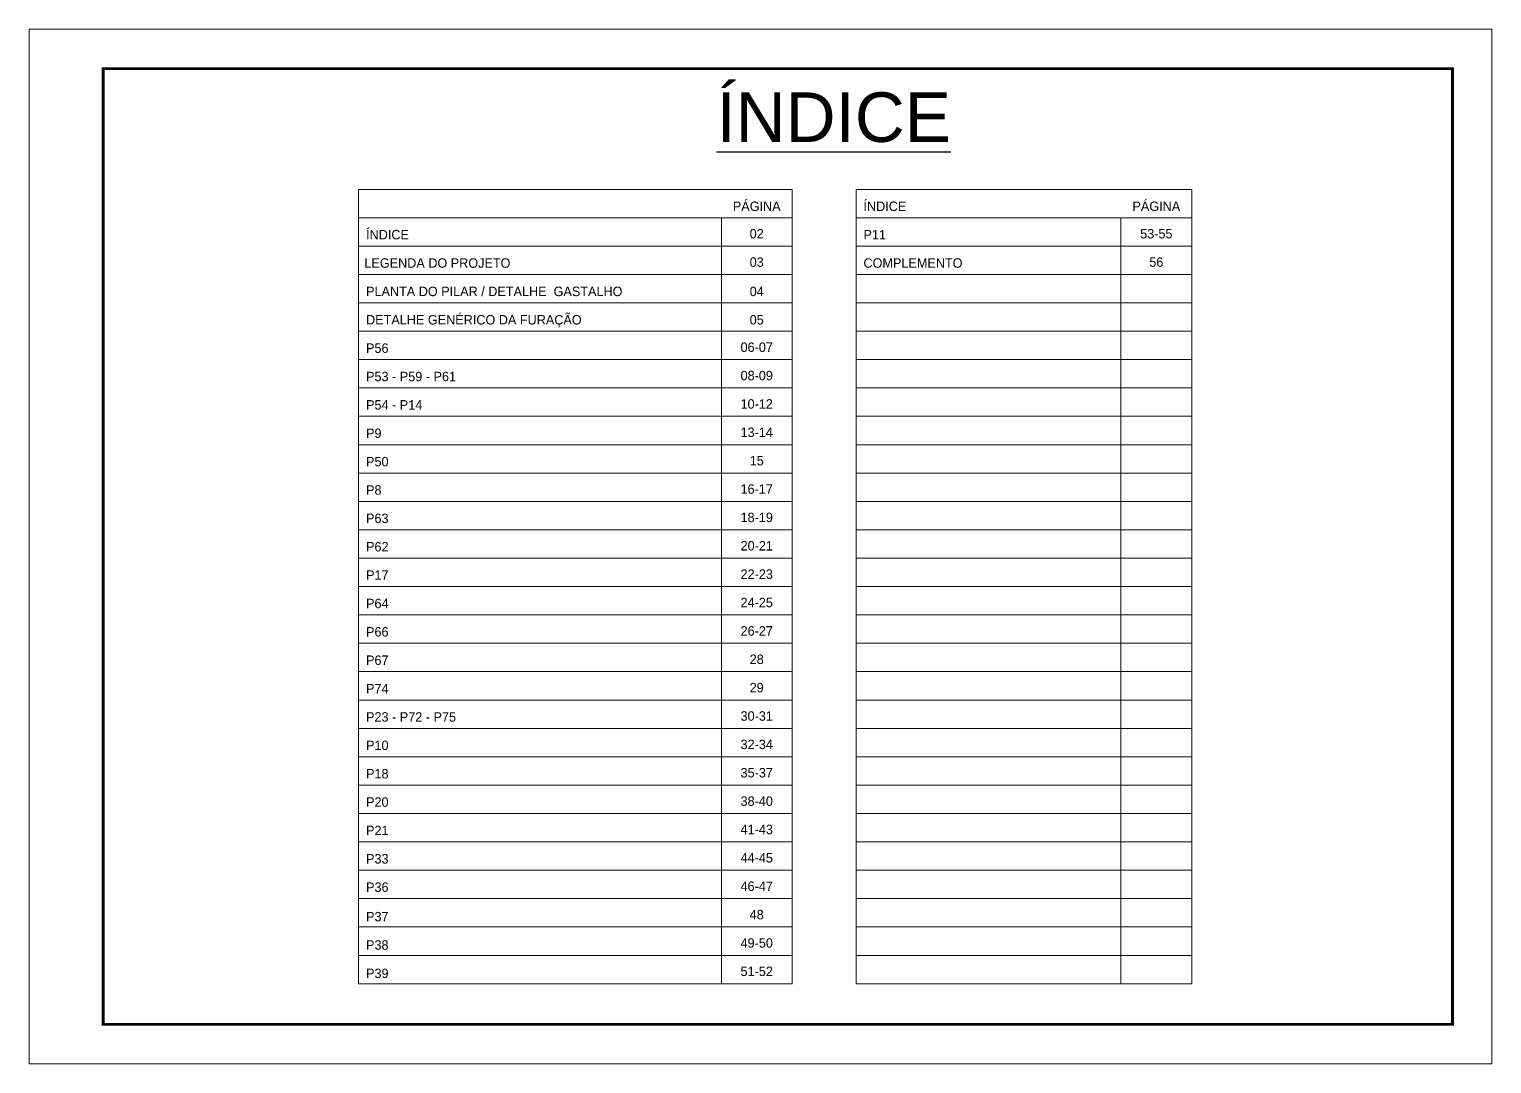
# Model space of a CAD drawing. Extents: x 13513 to 27878, y -21631 to 6985.
# Drawn here: x 16012 to 17497, y 5935 to 6985 of the extents above; entities that cross this region are included whole.
import ezdxf
from ezdxf.enums import TextEntityAlignment as Align

# ---------------------------------------------------------------- set-up
doc = ezdxf.new("R2010")
doc.units = 0
doc.layers.add('CARIMBO', color=255, linetype='Continuous', lineweight=9)
doc.layers.add('Folhas', color=255, linetype='Continuous', lineweight=9)
doc.styles.add('ARIAL', font='arial.ttf')
doc.styles.add('Tecnologia', font='')
doc.styles.get('Tecnologia').set_extended_font_data('Forgotten Futurist')

msp = doc.modelspace()

# ---------------------------------------------------------------- linework, layer by layer
at = {"layer": 'CARIMBO'}
for p, q in [((16346.45, 6822.24), (16786.53, 6822.24)), ((16346.45, 6822.24), (16346.45, 6015.94)), ((16786.53, 6822.24), (16786.53, 6015.94)), ((16851.52, 6822.24), (17192.31, 6822.24)), ((16851.52, 6822.24), (16851.52, 6015.94)), ((17192.31, 6822.24), (17192.31, 6015.94)), ((16346.45, 6793.44), (16786.53, 6793.44)), ((16714.71, 6793.44), (16714.71, 6015.94)), ((16851.52, 6793.44), (17192.31, 6793.44)), ((17120.49, 6793.44), (17120.49, 6015.94)), ((16346.45, 6764.64), (16786.53, 6764.64)), ((16851.52, 6764.64), (17192.31, 6764.64)), ((16346.45, 6735.85), (16786.53, 6735.85)), ((16851.52, 6735.85), (17192.31, 6735.85)), ((16346.45, 6707.05), (16786.53, 6707.05)), ((16851.52, 6707.05), (17192.31, 6707.05)), ((16346.45, 6678.26), (16786.53, 6678.26)), ((16851.52, 6678.26), (17192.31, 6678.26)), ((16346.45, 6649.46), (16786.53, 6649.46)), ((16851.52, 6649.46), (17192.31, 6649.46)), ((16346.45, 6620.66), (16786.53, 6620.66)), ((16851.52, 6620.66), (17192.31, 6620.66)), ((16346.45, 6591.87), (16786.53, 6591.87)), ((16851.52, 6591.87), (17192.31, 6591.87)), ((16346.45, 6563.07), (16786.53, 6563.07)), ((16851.52, 6563.07), (17192.31, 6563.07)), ((16346.45, 6534.28), (16786.53, 6534.28)), ((16851.52, 6534.28), (17192.31, 6534.28)), ((16346.45, 6505.48), (16786.53, 6505.48)), ((16851.52, 6505.48), (17192.31, 6505.48)), ((16346.45, 6476.68), (16786.53, 6476.68)), ((16851.52, 6476.68), (17192.31, 6476.68)), ((16346.45, 6447.89), (16786.53, 6447.89)), ((16851.52, 6447.89), (17192.31, 6447.89)), ((16346.45, 6419.09), (16786.53, 6419.09)), ((16851.52, 6419.09), (17192.31, 6419.09)), ((16346.45, 6390.29), (16786.53, 6390.29)), ((16851.52, 6390.29), (17192.31, 6390.29)), ((16346.45, 6361.5), (16786.53, 6361.5)), ((16851.52, 6361.5), (17192.31, 6361.5)), ((16346.45, 6332.7), (16786.53, 6332.7)), ((16851.52, 6332.7), (17192.31, 6332.7)), ((16346.45, 6303.91), (16786.53, 6303.91)), ((16851.52, 6303.91), (17192.31, 6303.91)), ((16346.45, 6275.11), (16786.53, 6275.11)), ((16851.52, 6275.11), (17192.31, 6275.11)), ((16346.45, 6246.31), (16786.53, 6246.31)), ((16851.52, 6246.31), (17192.31, 6246.31)), ((16346.45, 6217.52), (16786.53, 6217.52)), ((16851.52, 6217.52), (17192.31, 6217.52)), ((16346.45, 6188.72), (16786.53, 6188.72)), ((16851.52, 6188.72), (17192.31, 6188.72)), ((16346.45, 6159.92), (16786.53, 6159.92)), ((16851.52, 6159.92), (17192.31, 6159.92)), ((16346.45, 6131.13), (16786.53, 6131.13)), ((16851.52, 6131.13), (17192.31, 6131.13)), ((16346.45, 6102.33), (16786.53, 6102.33)), ((16851.52, 6102.33), (17192.31, 6102.33)), ((16346.45, 6073.54), (16786.53, 6073.54)), ((16851.52, 6073.54), (17192.31, 6073.54)), ((16346.45, 6044.74), (16786.53, 6044.74)), ((16851.52, 6044.74), (17192.31, 6044.74)), ((16346.45, 6015.94), (16786.53, 6015.94)), ((16851.52, 6015.94), (17192.31, 6015.94))]:
    msp.add_line(p, q, dxfattribs=at)
at = {"layer": 'Folhas'}
msp.add_lwpolyline([(16011.97, 5934.73), (17496.97, 5934.73), (17496.97, 6984.73), (16011.97, 6984.73)], close=True, dxfattribs=at)
at = {"layer": 'Folhas', "color": 30, "const_width": 3}
msp.add_lwpolyline([(16086.97, 5974.73), (17456.97, 5974.73), (17456.97, 6944.73), (16086.97, 6944.73)], close=True, dxfattribs=at)

# ---------------------------------------------------------------- texts
at = {"color": 0, "linetype": 'Continuous', "ltscale": 5, "style": 'ARIAL'}
msp.add_text('%%UÍNDICE', height=50.279, dxfattribs=at).set_placement((16828.78, 6870.37), align=Align.CENTER)
at = {"layer": 'CARIMBO', "style": 'Tecnologia'}
for s, p in [('PÁGINA', (16750.62, 6800.25)), ('PÁGINA', (17156.4, 6800.25)), ('02', (16750.62, 6772.42)), ('53-55', (17156.4, 6772.42)), ('03', (16750.62, 6743.62)), ('56', (17156.4, 6743.62)), ('04', (16750.62, 6713.86)), ('05', (16750.62, 6685.06)), ('06-07', (16750.62, 6657.23)), ('08-09', (16750.62, 6628.44)), ('10-12', (16750.62, 6599.64)), ('13-14', (16750.62, 6570.84)), ('15', (16750.62, 6542.05)), ('16-17', (16750.62, 6513.25)), ('18-19', (16750.62, 6484.46)), ('20-21', (16750.62, 6455.66)), ('22-23', (16750.62, 6426.86)), ('24-25', (16750.62, 6398.07)), ('26-27', (16750.62, 6369.27)), ('28', (16750.62, 6340.47)), ('29', (16750.62, 6311.68)), ('30-31', (16750.62, 6282.88)), ('32-34', (16750.62, 6254.09)), ('35-37', (16750.62, 6225.29)), ('38-40', (16750.62, 6196.49)), ('41-43', (16750.62, 6167.7)), ('44-45', (16750.62, 6138.9)), ('46-47', (16750.62, 6110.1)), ('48', (16750.62, 6081.31)), ('49-50', (16750.62, 6052.51)), ('51-52', (16750.62, 6023.72))]:
    msp.add_text(s, height=9.599, dxfattribs=at).set_placement(p, align=Align.CENTER)
for s, height, p in [('ÍNDICE', 9.599, (16859.02, 6800.25)), ('ÍNDICE', 9.599, (16353.95, 6771.45)), ('P11', 9.599, (16859.02, 6771.45)), ('LEGENDA DO PROJETO', 9.5987, (16352.24, 6742.66)), ('COMPLEMENTO', 9.5987, (16859.02, 6742.66)), ('PLANTA DO PILAR / DETALHE  GASTALHO ', 9.5987, (16353.95, 6713.86)), ('DETALHE GENÉRICO DA FURAÇÃO', 9.5987, (16353.95, 6685.06)), ('P56', 9.599, (16353.95, 6656.27)), ('P53 - P59 - P61', 9.5987, (16353.95, 6627.47)), ('P54 - P14', 9.599, (16353.95, 6598.67)), ('P9', 9.599, (16353.95, 6569.88)), ('P50', 9.599, (16353.95, 6541.08)), ('P8', 9.599, (16353.95, 6512.29)), ('P63', 9.599, (16353.95, 6483.49)), ('P62', 9.599, (16353.95, 6454.69)), ('P17', 9.599, (16353.95, 6425.9)), ('P64', 9.599, (16353.95, 6397.1)), ('P66', 9.599, (16353.95, 6368.3)), ('P67', 9.599, (16353.95, 6339.51)), ('P74', 9.599, (16353.95, 6310.71)), ('P23 - P72 - P75', 9.5987, (16353.95, 6281.92)), ('P10', 9.599, (16353.95, 6253.12)), ('P18', 9.599, (16353.95, 6224.32)), ('P20', 9.599, (16353.95, 6195.53)), ('P21', 9.599, (16353.95, 6166.73)), ('P33', 9.599, (16353.95, 6137.93)), ('P36', 9.599, (16353.95, 6109.14)), ('P37', 9.599, (16353.95, 6079.24)), ('P38', 9.599, (16353.95, 6050.45)), ('P39', 9.599, (16353.95, 6021.65))]:
    msp.add_text(s, height=height, dxfattribs=at).set_placement(p)

doc.saveas('drawing.dxf')
